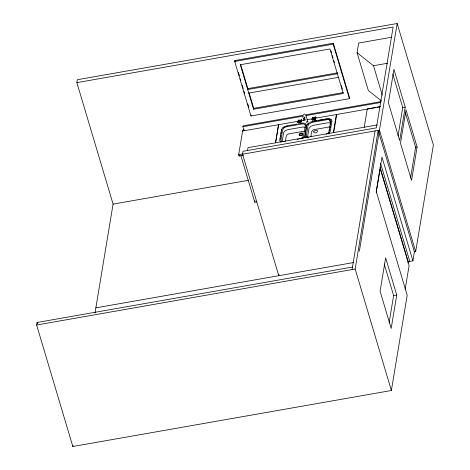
<?xml version="1.0" encoding="UTF-8"?>
<svg xmlns="http://www.w3.org/2000/svg" width="470" height="470" viewBox="0 0 470 470"><rect width="100%" height="100%" fill="white"/><g stroke="black" fill="none" stroke-linecap="round" stroke-linejoin="round"><path stroke-width="0.7" d="M300.818 121.489C300.724 120.197 299.496 122.088 300.594 121.883M312.955 117.747C312.767 116.354 311.669 118.593 312.814 118.07M408.001 263.071L408.236 261.673L412.907 260.85L381.969 157.08L376.259 191.478L407.19 295.248L391.375 390.5L72.832 446.5L36.619 325.017L37.036 322.496L352.465 267.042M95.016 312.92L113.082 204.115L76.863 82.632L77.344 79.724L397.168 23.5L433.381 144.983L415.674 251.626L414.399 251.85L412.907 260.85M72.832 446.5L73.044 445.237M234.706 61.458L234.859 60.536L333.318 43.228L349.568 97.754L349.416 98.677L250.962 115.984L234.706 61.458L333.165 44.151L333.318 43.228M240.663 64.508L247.849 88.613L247.696 89.535L337.372 73.772M244.077 130.76L242.873 126.712L243.008 125.872L303.021 115.32M243.425 155.294L239.083 156.058L238.684 154.706L242.755 130.178L244.218 129.92M239.083 156.058L239.224 155.218M278.963 274.533L278.769 275.696L242.549 154.213L243.037 151.305L376.388 127.858L393.126 27.031L76.863 82.632M250.962 115.984L251.115 115.062M253.571 109.246L240.305 64.737L329.981 48.974L343.247 93.477L253.571 109.246L253.724 108.323L249.124 92.89M247.567 150.412L248.025 147.656L377.093 124.967M256.937 201.824L254.769 202.206L255.01 200.766M275.496 142.886L278.546 124.515M275.626 142.768L278.628 124.691M280.144 139.337L280.367 137.969M280.596 136.6L280.825 135.231M281.048 133.862L281.277 132.493M281.507 131.124L281.73 129.755M284.05 127.388L284.139 126.865M282.159 141.4L283.674 132.487L285.466 130.56L287.969 129.62L302.645 127.041L305.33 127.282M285.531 141.229C286.177 138.914 285.272 134.297 288.733 133.903L303.279 131.347L304.83 131.553M306.052 137.258L306.146 136.705M307.398 137.833L309.031 128.204L310.823 126.277L313.326 125.337L328.001 122.752L330.68 122.993M310.882 136.946C311.534 134.626 310.629 130.014 314.089 129.62L328.636 127.065L330.187 127.264M329.047 133.462L329.276 132.052M329.511 130.648L329.746 129.244M329.981 127.84L330.21 126.43M330.445 125.026L330.68 123.622M330.909 122.218L331.144 120.808M333.377 132.616L336.379 114.533M333.694 132.657L336.743 114.281M381.37 100.821L368.339 90.493L357.071 52.699L358.675 43.034L391.663 37.236M364.238 127.229L367.281 108.899L380.265 106.62M352.048 269.563L375.072 130.913M391.375 390.5L355.161 269.016L378.18 130.366L414.399 251.85M359.356 251.203L397.168 23.5M376.212 192.406L380.171 168.577L409.094 265.603L405.14 289.426M398.037 135.983L402.755 107.548L392.744 73.954M405.211 107.113L399.664 140.53L388.396 102.736L393.942 69.319L405.211 107.113L402.755 107.548M410.563 177.836L415.639 147.269L405.387 112.882M417.102 147.01L411.555 180.427L400.469 143.227L406.015 109.816L417.102 147.01L415.639 147.269M389.137 322.59L393.619 295.571L384.207 263.993M396.733 295.025L391.187 328.442L380.095 291.241L385.647 257.83L396.733 295.025L393.619 295.571M304.678 118.693C305.424 118.957 302.48 117.471 303.309 118.934M298.679 120.461C298.62 118.81 297.387 121.366 298.626 120.567M300.964 121.466L300.489 120.796M313.002 119.169L313.173 118.787M300.63 121.507L300.612 121.142M299.472 134.872L299.56 134.573M302.562 134.579L302.521 133.815M315.17 119.592C315.088 120.349 313.155 120.549 313.731 119.603M314.994 119.127C314.13 120.02 314.371 117.706 315.053 118.663M303.373 114.645L304.084 114.051L304.954 114.234M299.572 134.602L300.048 134.05M303.42 119.456C302.692 120.866 306.023 119.468 304.354 119.08M300.395 120.085L300.888 120.861L300.565 120.661M306.587 121.595L306.317 122.112L306.828 122.365L307.897 121.695L306.082 115.849M300.007 121.965C298.062 122.588 301.147 123.446 300.853 121.953M300.447 135.613L302.369 135.125M328.336 133.915L330.146 131.741L331.926 121.266C332.137 118.887 329.006 118.499 327.267 118.898L318.131 120.502M300.653 121.842L299.549 122.259L298.779 121.936M309.242 122.729L307.732 123.939L306.757 125.69L305.065 136.153L306.24 137.798M302.416 138.574L303.931 137.363L304.901 135.613L306.593 125.149L305.418 123.504M314.636 119.174L313.666 119.421M300.06 134.079L301.235 133.586L302.527 133.844M301.282 138.327L303.538 136.147L305.288 125.801C305.465 123.98 303.062 123.681 301.74 123.998L286.541 126.688L284.133 127.799L282.682 129.773L281.019 139.784C280.837 141.611 283.245 141.905 284.567 141.593M309.853 122.388L311.863 121.63M326.151 134.267L327.907 133.192L328.894 131.858L330.645 121.519C330.821 119.691 328.413 119.398 327.091 119.709L311.892 122.4L308.772 124.145L308.032 125.49L306.352 135.824L306.939 136.882L308.907 137.405M300.412 133.862L300.818 133.692M301.311 135.46L302.357 134.82L300.483 135.607L298.979 134.849C299.008 133.192 301.94 132.135 302.915 133.527C302.892 134.972 301.006 135.613 299.772 135.442M300.794 138.556L299.766 138.897M357.071 52.699L373.503 65.724L387.439 63.274M247.849 88.613L337.525 72.85M248.759 93.113L338.441 77.344M253.724 108.323L343.4 92.555M305.195 114.938L381.111 101.596M242.873 126.712L303.608 116.037M305.776 115.655L380.976 102.437M242.614 131.018L298.838 121.137M300.283 120.884L306.058 119.868M307.503 119.615L313.279 118.599M315.44 118.217L375.906 107.589M377.345 107.336L380.218 106.831M296.993 124.045L287.152 125.778C284.826 126.266 282.118 127.505 281.407 129.973L279.709 140.436L280.161 141.546L281.148 142.193M298.397 123.798L302.551 123.093L304.954 123.31M312.438 121.348L327.196 118.757M312.509 121.489L316.727 120.749M286.265 126.489L287.687 126.242M328.101 119.133L329.541 118.881M329.411 119.668L330.998 119.392M282.805 127.934L283.204 127.864M308.696 123.657L307.439 124.274M280.596 141.223L280.995 141.153M303.955 137.14L302.68 137.851M297.146 139.379L298.544 139.138M238.684 154.706L243.019 153.943M242.549 154.213L379.46 130.143L415.674 251.626M113.082 204.115L248.612 180.286M95.856 307.85L353.669 262.53M36.619 325.017L355.161 269.016M299.601 122.035L299.267 121.965M301.628 133.515L302.31 133.68M313.443 117.717L312.955 118.146L313.243 118.616M314.741 118.199C315.229 114.516 309.842 121.624 315 117.7M307.556 121.336L307.885 121.571M314.6 118.416L314.923 118.657M298.879 122.083L298.662 121.336L298.808 121.942M314.9 117.6C315.881 119.286 313.414 120.02 312.944 119.127M300.653 120.191C297.24 119.257 299.408 123.305 300.747 120.291M299.601 135.337L299.466 134.843M299.378 120.537L298.85 120.414L298.767 121.066M304.836 117.23L305.106 118.064M373.503 65.724L382.263 95.122M380.53 163.231L409.793 261.396M380.019 167.014L408.236 261.673M333.165 44.151L349.416 98.677M330.956 50.807L331.573 52.875M332.396 55.63L333.007 57.693M333.829 60.448L334.446 62.516M341.308 85.54L342.354 89.047M329.605 120.326L330.392 122.964M305.23 124.803L305.623 126.125M234.859 60.536L235.276 61.934M238.402 72.421L239.447 75.917M240.282 78.713L240.904 80.811M242.156 85.005L243.196 88.501M244.03 91.298L244.653 93.395M247.784 103.882L248.824 107.377M240.893 155.652L254.769 202.206M37.036 322.496L37.453 323.901M304.63 116.86L304.636 117.676M302.968 116.807L302.974 117.694M300.823 121.889C301.393 123.422 301.728 120.414 300.823 121.889M315.07 119.298C315.646 120.825 315.981 117.817 315.07 119.298M297.657 122.024L298.127 122.829L297.657 122.024M301.37 119.433L301.84 120.244L301.399 119.398M311.91 119.427L312.374 120.238L311.91 119.427M315.623 116.836L316.087 117.647L315.652 116.801M313.754 131.618L313.649 132.264C314.624 133.656 317.561 132.593 317.591 130.942C316.686 129.65 314.495 130.501 313.754 131.618"/></g></svg>
